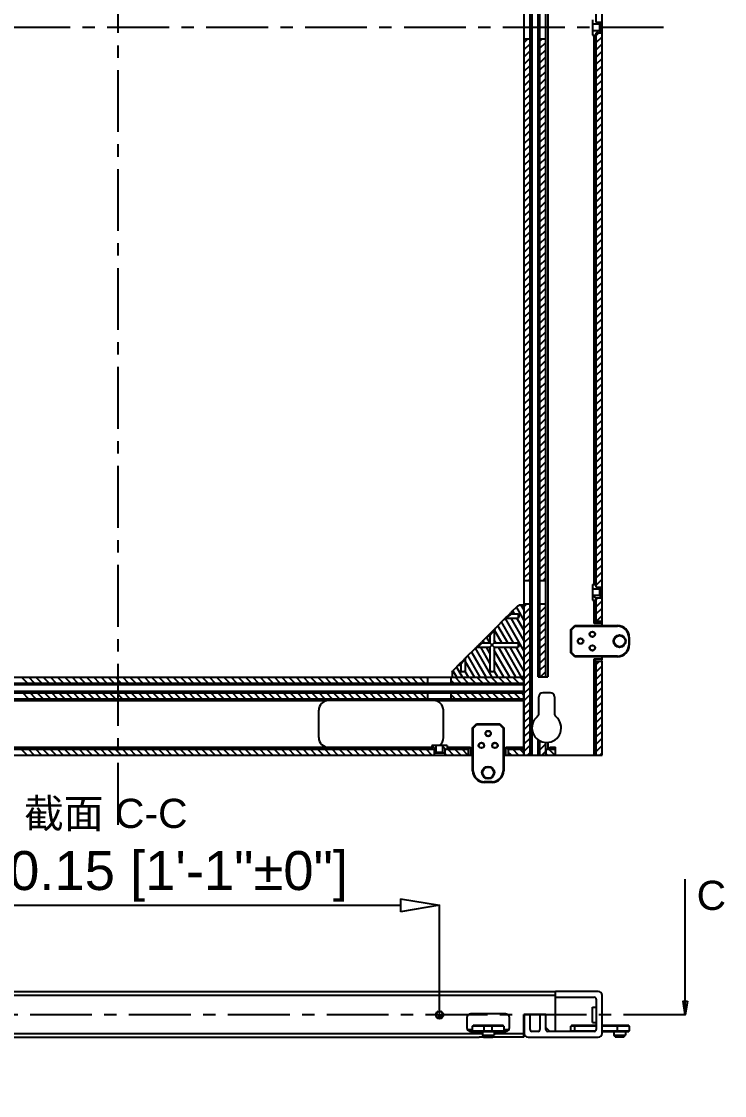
# Model space of a CAD drawing. Header units: millimetres. Extents: x -3132 to 28633, y 682 to 5849.
# Drawn here: x 14528 to 14889, y 2164 to 2716 of the extents above; entities that cross this region are included whole.
import ezdxf

# ---------------------------------------------------------------- set-up
doc = ezdxf.new("R2010")
doc.units = ezdxf.units.MM
doc.linetypes.add('CENTER', pattern=[50.8, 31.75, -6.35, 6.35, -6.35])
for name, color, linetype in [('02___PRT_ALL_AXES', 7, 'Continuous'), ('DEFAULT_1', 7, 'CENTER'), ('标准', 3, 'Continuous')]:
    doc.layers.add(name, color=color, linetype=linetype)
doc.layers.add('screw', color=33, linetype='Continuous', lineweight=13)
doc.styles.get("Standard").update_dxf_attribs({"font": 'arial.ttf'})
doc.styles.add('TXT', font='romans.shx', dxfattribs={"bigfont": 'gbcbig.shx'})
doc.dimstyles.new('ISO_25-10', dxfattribs={"dimtxt": 20, "dimasz": 20, "dimexe": 0.3, "dimexo": 0.3, "dimgap": 2, "dimtad": 1, "dimrnd": 0.0001, "dimdsep": 46, "dimtxsty": 'Standard', "dimblk": 'CLOSEDBLANK', "dimcen": 0.1, "dimclrd": 256, "dimclre": 256, "dimclrt": 256, "dimadec": 0, "dimazin": 2, "dimtm": 1e-09, "dimtfac": 1, "dimtofl": 0, "dimtmove": 0, "dimatfit": 3, "dimldrblk": 'CLOSEDBLANK', "dimfxl": 1, "dimtolj": 1, "dimarcsym": 0})
doc.dimstyles.get("Standard").update_dxf_attribs({"dimtxt": 0.18, "dimasz": 0.18, "dimexe": 0.18, "dimexo": 0.0625, "dimgap": 0.09, "dimtad": 0, "dimtih": 1, "dimtoh": 1, "dimdec": 4, "dimzin": 0, "dimdsep": 46, "dimtxsty": 'Standard', "dimcen": 0.09, "dimadec": 0, "dimazin": 0, "dimtfac": 1, "dimtdec": 4, "dimtofl": 0, "dimtmove": 0, "dimatfit": 3, "dimfxl": 1, "dimtolj": 1, "dimtzin": 0, "dimarcsym": 0})

# ---------------------------------------------------------------- blocks, each defined once
blk = doc.blocks.new('_ClosedBlank')
at = {"color": 0, "linetype": 'ByBlock', "lineweight": -2}
for p, q in [((-1, 0.167), (0, 0)), ((-1, 0.167), (-1, -0.167)), ((0, 0), (-1, -0.167))]:
    blk.add_line(p, q, dxfattribs=at)
blk = doc.blocks.new('*D268')
at = {"layer": 'Defpoints', "color": 0, "transparency": 16777216}
for p in [(14834.75, 2119.15), (14334.75, 1953.25), (14834.75, 1953.25)]:
    blk.add_point(p, dxfattribs=at)
at = {"layer": '标准', "lineweight": -2, "transparency": 16777216}
for p, q in [((14334.75, 1953.55), (14334.75, 2119.45)), ((14354.75, 2119.15), (14814.75, 2119.15)), ((14834.75, 1953.55), (14834.75, 2119.45))]:
    blk.add_line(p, q, dxfattribs=at)
at = {"layer": '标准', "lineweight": -2, "transparency": 16777216, "xscale": 20, "yscale": 20, "zscale": 20, "rotation": 180}
blk.add_blockref('_ClosedBlank', (14334.75, 2119.15), dxfattribs=at)
at = {"layer": '标准', "lineweight": -2, "transparency": 16777216, "xscale": 20, "yscale": 20, "zscale": 20}
blk.add_blockref('_ClosedBlank', (14834.75, 2119.15), dxfattribs=at)
at = {"layer": '标准', "transparency": 16777216, "insert": (14586.23, 2134.09), "char_height": 20, "attachment_point": 5}
blk.add_mtext('\\A1;500 [1\'-7 5/8"]%%P0.1', dxfattribs=at)
blk = doc.blocks.new('*D271')
at = {"layer": 'Defpoints', "color": 0, "transparency": 16777216}
for p in [(14742.25, 2262.08), (14412.25, 2208.05), (14742.25, 2208.05)]:
    blk.add_point(p, dxfattribs=at)
at = {"layer": '标准', "lineweight": -2, "transparency": 16777216}
for p, q in [((14412.25, 2208.35), (14412.25, 2262.38)), ((14432.25, 2262.08), (14722.25, 2262.08)), ((14742.25, 2208.35), (14742.25, 2262.38))]:
    blk.add_line(p, q, dxfattribs=at)
at = {"layer": '标准', "lineweight": -2, "transparency": 16777216, "xscale": 20, "yscale": 20, "zscale": 20, "rotation": 180}
blk.add_blockref('_ClosedBlank', (14412.25, 2262.08), dxfattribs=at)
at = {"layer": '标准', "lineweight": -2, "transparency": 16777216, "xscale": 20, "yscale": 20, "zscale": 20}
blk.add_blockref('_ClosedBlank', (14742.25, 2262.08), dxfattribs=at)
at = {"layer": '标准', "transparency": 16777216, "insert": (14577.25, 2276.9), "char_height": 20, "attachment_point": 5}
blk.add_mtext('\\A1;330±0.15 [1\'-1"±0"]', dxfattribs=at)
blk = doc.blocks.new('screw_m4_l')
at = {"layer": 'screw', "color": 1, "linetype": 'CENTER', "ltscale": 0.008797}
for p, q in [((-2.2, 0), (2.2, 0)), ((0, -2.2), (0, 2.2))]:
    blk.add_line(p, q, dxfattribs=at)
at = {"layer": 'screw', "color": 33}
blk.add_circle((0, 0), 1.65, dxfattribs=at)
at = {"layer": 'screw', "color": 2, "linetype": 'CENTER'}
blk.add_arc((0, 0), 2, 270, 180, dxfattribs=at)
at = {"layer": 'screw', "color": 6, "style": 'TXT'}
blk.add_text('M4', height=0.8, dxfattribs=at).set_placement((-0.68, -1))

msp = doc.modelspace()

# ---------------------------------------------------------------- linework, layer by layer
at = {"color": 7, "linetype": 'Continuous'}
for p, q in [((14785.754, 2339.171), (14785.754, 3086.171)), ((14788.754, 2339.171), (14788.754, 3086.171)), ((14789.754, 3086.171), (14789.754, 2339.171)), ((14792.854, 2379.271), (14792.854, 3037.097)), ((14793.854, 2379.271), (14793.854, 3036.486)), ((14796.854, 2379.271), (14796.854, 3035.681)), ((14797.854, 3035.695), (14797.854, 2379.271)), ((14825.754, 2405.671), (14825.754, 3017.348)), ((14822.754, 2715.361), (14822.754, 2999.981)), ((14820.754, 2716.671), (14820.754, 2708.671)), ((14824.454, 2714.321), (14820.754, 2714.321)), ((14822.754, 2715.371), (14825.754, 2715.371)), ((14822.754, 2715.361), (14824.754, 2715.361)), ((14824.454, 2714.321), (14824.754, 2714.621)), ((14824.454, 2714.321), (14824.454, 2711.021)), ((14824.754, 2715.361), (14824.754, 2709.981)), ((14824.454, 2711.021), (14820.754, 2711.021)), ((14820.754, 2708.671), (14822.754, 2708.671)), ((14821.754, 2426.671), (14821.754, 2708.671)), ((14822.754, 2709.981), (14824.754, 2709.981)), ((14822.754, 2425.361), (14822.754, 2709.981)), ((14822.754, 2709.971), (14825.754, 2709.971)), ((14824.454, 2711.021), (14824.754, 2710.721)), ((14788.754, 2706.671), (14785.754, 2706.671)), ((14796.854, 2706.671), (14793.854, 2706.671)), ((14788.754, 2428.671), (14785.754, 2428.671)), ((14796.854, 2428.671), (14793.854, 2428.671)), ((14820.754, 2426.671), (14822.754, 2426.671)), ((14820.754, 2426.671), (14820.754, 2418.671)), ((14824.454, 2424.321), (14820.754, 2424.321)), ((14824.454, 2421.021), (14820.754, 2421.021)), ((14822.754, 2425.371), (14825.754, 2425.371)), ((14822.754, 2425.361), (14824.754, 2425.361)), ((14824.454, 2424.321), (14824.754, 2424.621)), ((14824.454, 2424.321), (14824.454, 2421.021)), ((14824.454, 2421.021), (14824.754, 2420.721)), ((14824.754, 2425.361), (14824.754, 2419.981)), ((14782.461, 2415.878), (14778.768, 2412.184)), ((14782.461, 2415.878), (14783.169, 2416.171)), ((14785.754, 2416.171), (14783.169, 2416.171)), ((14788.754, 2416.671), (14785.754, 2416.671)), ((14796.854, 2416.671), (14793.854, 2416.671)), ((14820.754, 2418.671), (14822.754, 2418.671)), ((14821.754, 2406.671), (14821.754, 2418.671)), ((14822.754, 2419.981), (14824.754, 2419.981)), ((14822.754, 2407.994), (14822.754, 2419.981)), ((14822.754, 2419.971), (14825.754, 2419.971)), ((14776.368, 2409.784), (14770.141, 2403.557)), ((14776.634, 2409.517), (14777.921, 2410.631)), ((14776.634, 2409.517), (14782.754, 2409.517)), ((14777.921, 2410.631), (14777.638, 2410.914)), ((14779.209, 2411.744), (14777.921, 2410.631)), ((14779.209, 2411.744), (14782.754, 2411.744)), ((14782.754, 2409.517), (14782.754, 2411.744)), ((14809.754, 2403.671), (14811.754, 2405.671)), ((14810.054, 2403.546), (14811.879, 2405.371)), ((14811.754, 2405.671), (14833.754, 2405.671)), ((14811.879, 2405.371), (14811.754, 2405.671)), ((14811.879, 2405.371), (14833.754, 2405.371)), ((14825.754, 2406.671), (14821.754, 2406.671)), ((14822.754, 2407.994), (14825.754, 2407.994)), ((14833.754, 2405.671), (14833.754, 2405.371)), ((14767.741, 2401.157), (14763.768, 2397.185)), ((14768.181, 2400.716), (14770.408, 2403.291)), ((14768.181, 2400.716), (14768.181, 2396.744)), ((14769.295, 2402.004), (14769.011, 2402.287)), ((14770.408, 2403.291), (14770.408, 2396.744)), ((14810.054, 2403.546), (14809.754, 2403.671)), ((14809.754, 2391.671), (14809.754, 2403.671)), ((14810.054, 2391.795), (14810.054, 2403.546)), ((14839.754, 2399.671), (14839.454, 2399.671)), ((14839.454, 2399.671), (14839.454, 2395.671)), ((14839.754, 2399.671), (14839.754, 2395.671)), ((14761.368, 2394.784), (14755.141, 2388.557)), ((14761.634, 2394.517), (14762.922, 2395.631)), ((14761.634, 2394.517), (14768.181, 2394.517)), ((14762.921, 2395.631), (14762.639, 2395.914)), ((14762.922, 2395.631), (14764.209, 2396.744)), ((14764.209, 2396.744), (14768.181, 2396.744)), ((14770.408, 2394.517), (14768.181, 2396.744)), ((14768.181, 2394.517), (14770.408, 2396.744)), ((14768.181, 2394.517), (14768.181, 2382.171)), ((14770.408, 2396.744), (14782.754, 2396.744)), ((14770.408, 2394.517), (14782.754, 2394.517)), ((14770.408, 2394.517), (14770.408, 2382.171)), ((14782.754, 2394.517), (14782.754, 2396.744)), ((14839.754, 2395.671), (14839.454, 2395.671)), ((14754.294, 2387.004), (14754.011, 2387.287)), ((14754.294, 2387.004), (14755.408, 2388.291)), ((14755.408, 2388.291), (14755.408, 2382.171)), ((14810.054, 2391.795), (14809.754, 2391.671)), ((14811.754, 2389.671), (14809.754, 2391.671)), ((14811.879, 2389.971), (14810.054, 2391.795)), ((14811.879, 2389.971), (14811.754, 2389.671)), ((14833.754, 2389.671), (14811.754, 2389.671)), ((14833.754, 2389.971), (14811.879, 2389.971)), ((14821.754, 2388.671), (14825.754, 2388.671)), ((14821.754, 2339.171), (14821.754, 2388.671)), ((14822.754, 2387.348), (14825.754, 2387.348)), ((14822.754, 2339.171), (14822.754, 2387.348)), ((14825.754, 2387.899), (14825.754, 2389.671)), ((14825.754, 2339.171), (14825.754, 2387.348)), ((14833.754, 2389.671), (14833.754, 2389.971)), ((14748.754, 2381.756), (14749.047, 2382.464)), ((14748.754, 2381.756), (14748.754, 2379.171)), ((14752.741, 2386.157), (14749.047, 2382.464)), ((14754.294, 2387.004), (14753.181, 2385.716)), ((14753.181, 2385.716), (14753.181, 2382.171)), ((14753.181, 2382.171), (14755.408, 2382.171)), ((14768.181, 2382.171), (14770.408, 2382.171)), ((14368.854, 2379.171), (14785.654, 2379.171)), ((14368.854, 2376.171), (14785.654, 2376.171)), ((14736.254, 2376.171), (14736.254, 2379.171)), ((14748.254, 2376.171), (14748.254, 2379.171)), ((14785.754, 2380.171), (14784.754, 2379.171)), ((14785.654, 2339.171), (14785.654, 2379.171)), ((14792.854, 2379.271), (14797.854, 2379.271)), ((14785.654, 2375.171), (14368.854, 2375.171)), ((14368.854, 2372.071), (14785.654, 2372.071)), ((14368.854, 2371.071), (14785.654, 2371.071)), ((14736.254, 2368.071), (14736.254, 2371.071)), ((14748.254, 2368.071), (14748.254, 2371.071)), ((14799.254, 2371.171), (14795.254, 2371.171)), ((14368.854, 2368.071), (14785.654, 2368.071)), ((14684.259, 2367.071), (14470.249, 2367.071)), ((14739.254, 2367.171), (14685.254, 2367.171)), ((14785.654, 2367.071), (14740.249, 2367.071)), ((14793.254, 2360.536), (14793.254, 2369.171)), ((14801.254, 2369.171), (14801.254, 2360.536)), ((14680.254, 2348.171), (14680.254, 2362.171)), ((14744.254, 2348.171), (14744.254, 2362.171)), ((14759.254, 2353.171), (14761.254, 2355.171)), ((14759.554, 2353.046), (14761.379, 2354.871)), ((14761.254, 2355.171), (14773.254, 2355.171)), ((14761.379, 2354.871), (14761.254, 2355.171)), ((14761.379, 2354.871), (14773.13, 2354.871)), ((14773.13, 2354.871), (14773.254, 2355.171)), ((14773.13, 2354.871), (14774.954, 2353.046)), ((14773.254, 2355.171), (14775.254, 2353.171)), ((14759.554, 2353.046), (14759.254, 2353.171)), ((14759.254, 2331.171), (14759.254, 2353.171)), ((14759.554, 2331.171), (14759.554, 2353.046)), ((14774.954, 2353.046), (14775.254, 2353.171)), ((14774.954, 2353.046), (14774.954, 2331.171)), ((14775.254, 2353.171), (14775.254, 2331.171)), ((14416.254, 2343.171), (14738.254, 2343.171)), ((14746.254, 2344.171), (14738.254, 2344.171)), ((14738.254, 2344.171), (14738.254, 2342.171)), ((14740.604, 2340.471), (14740.604, 2344.171)), ((14743.904, 2340.471), (14743.904, 2344.171)), ((14746.254, 2344.171), (14746.254, 2342.171)), ((14746.254, 2343.171), (14758.254, 2343.171)), ((14758.254, 2343.171), (14758.254, 2339.171)), ((14776.254, 2343.171), (14785.654, 2343.171)), ((14776.254, 2339.171), (14776.254, 2343.171)), ((14792.854, 2339.171), (14792.854, 2347.097)), ((14793.854, 2339.171), (14793.854, 2346.486)), ((14796.854, 2339.171), (14796.854, 2345.681)), ((14797.854, 2345.695), (14797.854, 2342.171)), ((14798.954, 2343.171), (14801.754, 2343.171)), ((14801.754, 2339.171), (14801.754, 2343.171)), ((14395.254, 2339.171), (14759.254, 2339.171)), ((14414.944, 2342.171), (14739.564, 2342.171)), ((14739.554, 2342.171), (14739.554, 2339.171)), ((14739.564, 2342.171), (14739.564, 2340.171)), ((14744.944, 2340.171), (14739.564, 2340.171)), ((14740.604, 2340.471), (14740.304, 2340.171)), ((14743.904, 2340.471), (14740.604, 2340.471)), ((14743.904, 2340.471), (14744.204, 2340.171)), ((14744.944, 2342.171), (14756.932, 2342.171)), ((14744.944, 2342.171), (14744.944, 2340.171)), ((14744.954, 2342.171), (14744.954, 2339.171)), ((14756.932, 2342.171), (14756.932, 2339.171)), ((14775.254, 2339.171), (14785.654, 2339.171)), ((14777.577, 2342.171), (14785.654, 2342.171)), ((14777.577, 2342.171), (14777.577, 2339.171)), ((14785.754, 2339.171), (14796.854, 2339.171)), ((14796.954, 2342.171), (14801.754, 2342.171)), ((14796.954, 2342.171), (14796.954, 2339.171)), ((14796.954, 2339.171), (14825.754, 2339.171)), ((14759.254, 2331.171), (14759.554, 2331.171)), ((14775.254, 2331.171), (14774.954, 2331.171)), ((14769.254, 2325.471), (14765.254, 2325.471)), ((14765.254, 2325.171), (14765.254, 2325.471)), ((14769.254, 2325.171), (14765.254, 2325.171)), ((14769.254, 2325.171), (14769.254, 2325.471)), ((14352.754, 2217.851), (14801.754, 2217.851)), ((14801.754, 2197.351), (14801.754, 2217.851)), ((14823.754, 2217.851), (14801.854, 2217.851)), ((14801.854, 2214.851), (14801.854, 2217.851)), ((14801.754, 2215.851), (14352.754, 2215.851)), ((14801.854, 2214.851), (14821.754, 2214.851)), ((14822.754, 2213.851), (14822.754, 2198.351)), ((14825.754, 2196.351), (14825.754, 2215.851)), ((14776.254, 2206.351), (14758.254, 2206.351)), ((14796.954, 2206.101), (14785.654, 2206.101)), ((14785.654, 2194.351), (14785.654, 2206.101)), ((14785.754, 2206.101), (14785.754, 2196.351)), ((14788.754, 2198.351), (14788.754, 2206.101)), ((14793.854, 2206.101), (14793.854, 2198.351)), ((14796.854, 2198.351), (14796.854, 2206.101)), ((14796.954, 2199.351), (14796.954, 2206.101)), ((14756.254, 2204.351), (14756.254, 2199.351)), ((14759.254, 2200.051), (14759.554, 2200.351)), ((14775.254, 2200.051), (14759.254, 2200.051)), ((14759.254, 2197.651), (14759.254, 2200.051)), ((14774.954, 2200.351), (14759.554, 2200.351)), ((14765.254, 2197.351), (14765.254, 2200.351)), ((14769.254, 2197.351), (14769.254, 2200.351)), ((14775.254, 2200.051), (14774.954, 2200.351)), ((14775.254, 2200.051), (14775.254, 2197.651)), ((14778.254, 2199.351), (14778.254, 2204.351)), ((14810.054, 2200.351), (14809.754, 2200.051)), ((14822.754, 2200.051), (14809.754, 2200.051)), ((14809.754, 2197.651), (14809.754, 2200.051)), ((14822.754, 2200.351), (14810.054, 2200.351)), ((14811.879, 2200.351), (14811.754, 2200.051)), ((14811.754, 2197.651), (14811.754, 2200.051)), ((14839.454, 2200.351), (14825.754, 2200.351)), ((14839.754, 2200.051), (14825.754, 2200.051)), ((14833.754, 2197.351), (14833.754, 2200.351)), ((14839.754, 2200.051), (14839.454, 2200.351)), ((14839.754, 2200.051), (14839.754, 2197.651)), ((14390.254, 2196.351), (14764.254, 2196.351)), ((14391.868, 2194.351), (14762.641, 2194.351)), ((14756.562, 2198.351), (14759.254, 2198.351)), ((14758.254, 2197.351), (14776.254, 2197.351)), ((14759.254, 2197.651), (14775.254, 2197.651)), ((14759.554, 2197.351), (14759.254, 2197.651)), ((14764.254, 2197.351), (14764.254, 2195.351)), ((14764.254, 2195.351), (14770.254, 2195.351)), ((14765.054, 2194.551), (14764.254, 2195.351)), ((14764.868, 2194.351), (14769.641, 2194.351)), ((14765.054, 2194.551), (14769.454, 2194.551)), ((14769.454, 2194.551), (14770.254, 2195.351)), ((14770.254, 2197.351), (14770.254, 2195.351)), ((14770.254, 2196.351), (14785.654, 2196.351)), ((14785.654, 2194.351), (14771.868, 2194.351)), ((14774.954, 2197.351), (14775.254, 2197.651)), ((14775.254, 2198.351), (14777.946, 2198.351)), ((14787.754, 2194.351), (14823.754, 2194.351)), ((14792.854, 2197.351), (14789.754, 2197.351)), ((14798.954, 2197.351), (14796.954, 2199.351)), ((14821.754, 2197.351), (14797.854, 2197.351)), ((14809.754, 2197.651), (14822.421, 2197.651)), ((14810.054, 2197.351), (14809.754, 2197.651)), ((14811.879, 2197.351), (14811.754, 2197.651)), ((14825.754, 2197.651), (14839.754, 2197.651)), ((14825.754, 2197.351), (14839.454, 2197.351)), ((14831.754, 2197.351), (14831.754, 2195.351)), ((14831.754, 2195.351), (14837.754, 2195.351)), ((14832.554, 2194.551), (14831.754, 2195.351)), ((14832.554, 2194.551), (14836.954, 2194.551)), ((14836.954, 2194.551), (14837.754, 2195.351)), ((14837.754, 2197.351), (14837.754, 2195.351)), ((14839.454, 2197.351), (14839.754, 2197.651))]:
    msp.add_line(p, q, dxfattribs=at)
at = {"color": 2, "linetype": 'Continuous'}
for p, q in [((14822.639, 2714.321), (14823.24, 2715.361)), ((14822.445, 2708.671), (14822.754, 2709.207)), ((14822.754, 2708.615), (14824.11, 2709.971)), ((14822.754, 2704.903), (14825.754, 2707.903)), ((14823.201, 2709.981), (14823.802, 2711.021)), ((14785.754, 2705.026), (14787.399, 2706.671)), ((14785.754, 2701.314), (14788.754, 2704.314)), ((14793.854, 2705.702), (14794.824, 2706.671)), ((14793.854, 2701.989), (14796.854, 2704.989)), ((14822.754, 2701.191), (14825.754, 2704.191)), ((14785.754, 2697.602), (14788.754, 2700.602)), ((14785.754, 2693.889), (14788.754, 2696.889)), ((14793.854, 2698.277), (14796.854, 2701.277)), ((14793.854, 2694.565), (14796.854, 2697.565)), ((14822.754, 2697.478), (14825.754, 2700.478)), ((14822.754, 2693.766), (14825.754, 2696.766)), ((14785.754, 2690.177), (14788.754, 2693.177)), ((14793.854, 2690.852), (14796.854, 2693.852)), ((14822.754, 2690.054), (14825.754, 2693.054)), ((14785.754, 2686.465), (14788.754, 2689.465)), ((14785.754, 2682.752), (14788.754, 2685.752)), ((14793.854, 2687.14), (14796.854, 2690.14)), ((14793.854, 2683.428), (14796.854, 2686.428)), ((14822.754, 2686.342), (14825.754, 2689.342)), ((14822.754, 2682.629), (14825.754, 2685.629)), ((14785.754, 2679.04), (14788.754, 2682.04)), ((14793.854, 2679.715), (14796.854, 2682.715)), ((14822.754, 2678.917), (14825.754, 2681.917)), ((14785.754, 2675.328), (14788.754, 2678.328)), ((14785.754, 2671.615), (14788.754, 2674.615)), ((14793.854, 2676.003), (14796.854, 2679.003)), ((14793.854, 2672.291), (14796.854, 2675.291)), ((14822.754, 2675.205), (14825.754, 2678.205)), ((14822.754, 2671.492), (14825.754, 2674.492)), ((14785.754, 2667.903), (14788.754, 2670.903)), ((14793.854, 2668.578), (14796.854, 2671.578)), ((14822.754, 2667.78), (14825.754, 2670.78)), ((14785.754, 2664.191), (14788.754, 2667.191)), ((14785.754, 2660.478), (14788.754, 2663.478)), ((14793.854, 2664.866), (14796.854, 2667.866)), ((14793.854, 2661.154), (14796.854, 2664.154)), ((14822.754, 2664.068), (14825.754, 2667.068)), ((14822.754, 2660.355), (14825.754, 2663.355)), ((14785.754, 2656.766), (14788.754, 2659.766)), ((14793.854, 2657.442), (14796.854, 2660.442)), ((14822.754, 2656.643), (14825.754, 2659.643)), ((14785.754, 2653.054), (14788.754, 2656.054)), ((14785.754, 2649.342), (14788.754, 2652.342)), ((14793.854, 2653.729), (14796.854, 2656.729)), ((14793.854, 2650.017), (14796.854, 2653.017)), ((14822.754, 2652.931), (14825.754, 2655.931)), ((14822.754, 2649.218), (14825.754, 2652.218)), ((14785.754, 2645.629), (14788.754, 2648.629)), ((14793.854, 2646.305), (14796.854, 2649.305)), ((14822.754, 2645.506), (14825.754, 2648.506)), ((14785.754, 2641.917), (14788.754, 2644.917)), ((14785.754, 2638.205), (14788.754, 2641.205)), ((14793.854, 2642.592), (14796.854, 2645.592)), ((14793.854, 2638.88), (14796.854, 2641.88)), ((14822.754, 2641.794), (14825.754, 2644.794)), ((14822.754, 2638.081), (14825.754, 2641.081)), ((14785.754, 2634.492), (14788.754, 2637.492)), ((14793.854, 2635.168), (14796.854, 2638.168)), ((14822.754, 2634.369), (14825.754, 2637.369)), ((14785.754, 2630.78), (14788.754, 2633.78)), ((14785.754, 2627.068), (14788.754, 2630.068)), ((14793.854, 2631.455), (14796.854, 2634.455)), ((14793.854, 2627.743), (14796.854, 2630.743)), ((14822.754, 2630.657), (14825.754, 2633.657)), ((14822.754, 2626.945), (14825.754, 2629.945)), ((14785.754, 2623.355), (14788.754, 2626.355)), ((14793.854, 2624.031), (14796.854, 2627.031)), ((14822.754, 2623.232), (14825.754, 2626.232)), ((14785.754, 2619.643), (14788.754, 2622.643)), ((14785.754, 2615.931), (14788.754, 2618.931)), ((14793.854, 2620.318), (14796.854, 2623.318)), ((14793.854, 2616.606), (14796.854, 2619.606)), ((14822.754, 2619.52), (14825.754, 2622.52)), ((14822.754, 2615.808), (14825.754, 2618.808)), ((14785.754, 2612.218), (14788.754, 2615.218)), ((14793.854, 2612.894), (14796.854, 2615.894)), ((14822.754, 2612.095), (14825.754, 2615.095)), ((14785.754, 2608.506), (14788.754, 2611.506)), ((14785.754, 2604.794), (14788.754, 2607.794)), ((14793.854, 2609.181), (14796.854, 2612.181)), ((14793.854, 2605.469), (14796.854, 2608.469)), ((14822.754, 2608.383), (14825.754, 2611.383)), ((14822.754, 2604.671), (14825.754, 2607.671)), ((14785.754, 2601.081), (14788.754, 2604.081)), ((14793.854, 2601.757), (14796.854, 2604.757)), ((14822.754, 2600.958), (14825.754, 2603.958)), ((14785.754, 2597.369), (14788.754, 2600.369)), ((14785.754, 2593.657), (14788.754, 2596.657)), ((14793.854, 2598.045), (14796.854, 2601.045)), ((14793.854, 2594.332), (14796.854, 2597.332)), ((14822.754, 2597.246), (14825.754, 2600.246)), ((14785.754, 2589.945), (14788.754, 2592.945)), ((14793.854, 2590.62), (14796.854, 2593.62)), ((14822.754, 2593.534), (14825.754, 2596.534)), ((14822.754, 2589.821), (14825.754, 2592.821)), ((14785.754, 2586.232), (14788.754, 2589.232)), ((14793.854, 2586.908), (14796.854, 2589.908)), ((14793.854, 2583.195), (14796.854, 2586.195)), ((14822.754, 2586.109), (14825.754, 2589.109)), ((14785.754, 2582.52), (14788.754, 2585.52)), ((14785.754, 2578.808), (14788.754, 2581.808)), ((14793.854, 2579.483), (14796.854, 2582.483)), ((14822.754, 2582.397), (14825.754, 2585.397)), ((14822.754, 2578.685), (14825.754, 2581.685)), ((14785.754, 2575.095), (14788.754, 2578.095)), ((14793.854, 2575.771), (14796.854, 2578.771)), ((14793.854, 2572.058), (14796.854, 2575.058)), ((14822.754, 2574.972), (14825.754, 2577.972)), ((14785.754, 2571.383), (14788.754, 2574.383)), ((14785.754, 2567.671), (14788.754, 2570.671)), ((14793.854, 2568.346), (14796.854, 2571.346)), ((14822.754, 2571.26), (14825.754, 2574.26)), ((14822.754, 2567.548), (14825.754, 2570.548)), ((14785.754, 2563.958), (14788.754, 2566.958)), ((14793.854, 2564.634), (14796.854, 2567.634)), ((14793.854, 2560.921), (14796.854, 2563.921)), ((14822.754, 2563.835), (14825.754, 2566.835)), ((14785.754, 2560.246), (14788.754, 2563.246)), ((14785.754, 2556.534), (14788.754, 2559.534)), ((14793.854, 2557.209), (14796.854, 2560.209)), ((14822.754, 2560.123), (14825.754, 2563.123)), ((14822.754, 2556.411), (14825.754, 2559.411)), ((14785.754, 2552.821), (14788.754, 2555.821)), ((14793.854, 2553.497), (14796.854, 2556.497)), ((14793.854, 2549.785), (14796.854, 2552.785)), ((14822.754, 2552.698), (14825.754, 2555.698)), ((14785.754, 2549.109), (14788.754, 2552.109)), ((14785.754, 2545.397), (14788.754, 2548.397)), ((14793.854, 2546.072), (14796.854, 2549.072)), ((14822.754, 2548.986), (14825.754, 2551.986)), ((14822.754, 2545.274), (14825.754, 2548.274)), ((14785.754, 2541.685), (14788.754, 2544.685)), ((14793.854, 2542.36), (14796.854, 2545.36)), ((14793.854, 2538.648), (14796.854, 2541.648)), ((14822.754, 2541.561), (14825.754, 2544.561)), ((14785.754, 2537.972), (14788.754, 2540.972)), ((14785.754, 2534.26), (14788.754, 2537.26)), ((14793.854, 2534.935), (14796.854, 2537.935)), ((14822.754, 2537.849), (14825.754, 2540.849)), ((14822.754, 2534.137), (14825.754, 2537.137)), ((14785.754, 2530.548), (14788.754, 2533.548)), ((14793.854, 2531.223), (14796.854, 2534.223)), ((14793.854, 2527.511), (14796.854, 2530.511)), ((14822.754, 2530.424), (14825.754, 2533.424)), ((14785.754, 2526.835), (14788.754, 2529.835)), ((14785.754, 2523.123), (14788.754, 2526.123)), ((14793.854, 2523.798), (14796.854, 2526.798)), ((14822.754, 2526.712), (14825.754, 2529.712)), ((14822.754, 2523), (14825.754, 2526)), ((14785.754, 2519.411), (14788.754, 2522.411)), ((14793.854, 2520.086), (14796.854, 2523.086)), ((14822.754, 2519.288), (14825.754, 2522.288)), ((14785.754, 2515.698), (14788.754, 2518.698)), ((14785.754, 2511.986), (14788.754, 2514.986)), ((14793.854, 2516.374), (14796.854, 2519.374)), ((14793.854, 2512.661), (14796.854, 2515.661)), ((14822.754, 2515.575), (14825.754, 2518.575)), ((14822.754, 2511.863), (14825.754, 2514.863)), ((14785.754, 2508.274), (14788.754, 2511.274)), ((14793.854, 2508.949), (14796.854, 2511.949)), ((14822.754, 2508.151), (14825.754, 2511.151)), ((14785.754, 2504.561), (14788.754, 2507.561)), ((14785.754, 2500.849), (14788.754, 2503.849)), ((14793.854, 2505.237), (14796.854, 2508.237)), ((14793.854, 2501.524), (14796.854, 2504.524)), ((14822.754, 2504.438), (14825.754, 2507.438)), ((14822.754, 2500.726), (14825.754, 2503.726)), ((14785.754, 2497.137), (14788.754, 2500.137)), ((14793.854, 2497.812), (14796.854, 2500.812)), ((14822.754, 2497.014), (14825.754, 2500.014)), ((14785.754, 2493.424), (14788.754, 2496.424)), ((14785.754, 2489.712), (14788.754, 2492.712)), ((14793.854, 2494.1), (14796.854, 2497.1)), ((14793.854, 2490.388), (14796.854, 2493.388)), ((14822.754, 2493.301), (14825.754, 2496.301)), ((14822.754, 2489.589), (14825.754, 2492.589)), ((14785.754, 2486), (14788.754, 2489)), ((14793.854, 2486.675), (14796.854, 2489.675)), ((14822.754, 2485.877), (14825.754, 2488.877)), ((14785.754, 2482.288), (14788.754, 2485.288)), ((14785.754, 2478.575), (14788.754, 2481.575)), ((14793.854, 2482.963), (14796.854, 2485.963)), ((14793.854, 2479.251), (14796.854, 2482.251)), ((14822.754, 2482.164), (14825.754, 2485.164)), ((14822.754, 2478.452), (14825.754, 2481.452)), ((14785.754, 2474.863), (14788.754, 2477.863)), ((14793.854, 2475.538), (14796.854, 2478.538)), ((14822.754, 2474.74), (14825.754, 2477.74)), ((14785.754, 2471.151), (14788.754, 2474.151)), ((14785.754, 2467.438), (14788.754, 2470.438)), ((14793.854, 2471.826), (14796.854, 2474.826)), ((14793.854, 2468.114), (14796.854, 2471.114)), ((14822.754, 2471.028), (14825.754, 2474.028)), ((14822.754, 2467.315), (14825.754, 2470.315)), ((14785.754, 2463.726), (14788.754, 2466.726)), ((14793.854, 2464.401), (14796.854, 2467.401)), ((14822.754, 2463.603), (14825.754, 2466.603)), ((14785.754, 2460.014), (14788.754, 2463.014)), ((14785.754, 2456.301), (14788.754, 2459.301)), ((14793.854, 2460.689), (14796.854, 2463.689)), ((14793.854, 2456.977), (14796.854, 2459.977)), ((14822.754, 2459.891), (14825.754, 2462.891)), ((14822.754, 2456.178), (14825.754, 2459.178)), ((14785.754, 2452.589), (14788.754, 2455.589)), ((14793.854, 2453.264), (14796.854, 2456.264)), ((14822.754, 2452.466), (14825.754, 2455.466)), ((14785.754, 2448.877), (14788.754, 2451.877)), ((14785.754, 2445.164), (14788.754, 2448.164)), ((14793.854, 2449.552), (14796.854, 2452.552)), ((14793.854, 2445.84), (14796.854, 2448.84)), ((14822.754, 2448.754), (14825.754, 2451.754)), ((14822.754, 2445.041), (14825.754, 2448.041)), ((14785.754, 2441.452), (14788.754, 2444.452)), ((14793.854, 2442.128), (14796.854, 2445.128)), ((14822.754, 2441.329), (14825.754, 2444.329)), ((14785.754, 2437.74), (14788.754, 2440.74)), ((14785.754, 2434.028), (14788.754, 2437.028)), ((14793.854, 2438.415), (14796.854, 2441.415)), ((14793.854, 2434.703), (14796.854, 2437.703)), ((14822.754, 2437.617), (14825.754, 2440.617)), ((14822.754, 2433.904), (14825.754, 2436.904)), ((14785.754, 2430.315), (14788.754, 2433.315)), ((14793.854, 2430.991), (14796.854, 2433.991)), ((14822.754, 2430.192), (14825.754, 2433.192)), ((14787.822, 2428.671), (14788.754, 2429.603)), ((14795.247, 2428.671), (14796.854, 2430.278)), ((14822.754, 2426.48), (14825.754, 2429.48)), ((14825.358, 2425.371), (14825.754, 2425.767)), ((14821.896, 2424.321), (14820.754, 2424.98)), ((14822.754, 2419.651), (14820.754, 2420.805)), ((14785.754, 2408.349), (14781.793, 2415.21)), ((14785.754, 2413.599), (14784.27, 2416.171)), ((14785.754, 2415.466), (14786.959, 2416.671)), ((14785.754, 2411.754), (14788.754, 2414.754)), ((14793.854, 2416.141), (14794.384, 2416.671)), ((14793.854, 2412.429), (14796.854, 2415.429)), ((14822.754, 2419.055), (14823.67, 2419.971)), ((14822.754, 2415.343), (14825.754, 2418.343)), ((14785.754, 2392.599), (14776.149, 2409.235)), ((14785.754, 2397.849), (14779.018, 2409.517)), ((14780.763, 2411.744), (14779.872, 2413.288)), ((14785.754, 2403.099), (14782.049, 2409.517)), ((14785.754, 2408.041), (14788.754, 2411.041)), ((14793.854, 2408.717), (14796.854, 2411.717)), ((14822.754, 2411.631), (14825.754, 2414.631)), ((14822.83, 2407.994), (14825.754, 2410.918)), ((14777.299, 2396.744), (14772.185, 2405.601)), ((14780.33, 2396.744), (14774.107, 2407.523)), ((14785.754, 2404.329), (14788.754, 2407.329)), ((14793.854, 2405.004), (14796.854, 2408.004)), ((14793.854, 2401.292), (14796.854, 2404.292)), ((14768.181, 2396.787), (14766.42, 2399.837)), ((14771.237, 2396.744), (14770.408, 2398.18)), ((14774.268, 2396.744), (14770.448, 2403.36)), ((14785.754, 2400.617), (14788.754, 2403.617)), ((14785.754, 2396.904), (14788.754, 2399.904)), ((14793.854, 2397.58), (14796.854, 2400.58)), ((14769.258, 2379.171), (14760.705, 2393.985)), ((14768.181, 2386.287), (14763.429, 2394.517)), ((14765.175, 2396.744), (14764.628, 2397.691)), ((14768.181, 2391.537), (14766.46, 2394.517)), ((14778.352, 2379.171), (14770.408, 2392.93)), ((14781.383, 2379.171), (14772.523, 2394.517)), ((14784.414, 2379.171), (14775.554, 2394.517)), ((14785.754, 2382.099), (14778.585, 2394.517)), ((14785.754, 2387.349), (14781.616, 2394.517)), ((14785.754, 2393.192), (14788.754, 2396.192)), ((14793.854, 2393.867), (14796.854, 2396.867)), ((14793.854, 2390.155), (14796.854, 2393.155)), ((14760.165, 2379.171), (14755.408, 2387.41)), ((14763.196, 2379.171), (14756.812, 2390.228)), ((14766.227, 2379.171), (14758.734, 2392.15)), ((14775.321, 2379.171), (14770.408, 2387.68)), ((14785.754, 2389.48), (14788.754, 2392.48)), ((14785.754, 2385.767), (14788.754, 2388.767)), ((14793.854, 2386.443), (14796.854, 2389.443)), ((14822.754, 2385.644), (14824.458, 2387.348)), ((14751.072, 2379.171), (14749.126, 2382.542)), ((14754.103, 2379.171), (14751.047, 2384.464)), ((14757.134, 2379.171), (14755.403, 2382.169)), ((14772.29, 2379.171), (14770.408, 2382.43)), ((14785.754, 2382.055), (14788.754, 2385.055)), ((14793.854, 2382.731), (14796.854, 2385.731)), ((14794.107, 2379.271), (14796.854, 2382.018)), ((14822.754, 2381.932), (14825.754, 2384.932)), ((14530.556, 2376.171), (14527.556, 2379.171)), ((14534.268, 2376.171), (14531.268, 2379.171)), ((14537.981, 2376.171), (14534.981, 2379.171)), ((14541.693, 2376.171), (14538.693, 2379.171)), ((14545.405, 2376.171), (14542.405, 2379.171)), ((14549.117, 2376.171), (14546.117, 2379.171)), ((14552.83, 2376.171), (14549.83, 2379.171)), ((14556.542, 2376.171), (14553.542, 2379.171)), ((14560.254, 2376.171), (14557.254, 2379.171)), ((14563.967, 2376.171), (14560.967, 2379.171)), ((14567.679, 2376.171), (14564.679, 2379.171)), ((14571.391, 2376.171), (14568.391, 2379.171)), ((14575.104, 2376.171), (14572.104, 2379.171)), ((14578.816, 2376.171), (14575.816, 2379.171)), ((14582.528, 2376.171), (14579.528, 2379.171)), ((14586.241, 2376.171), (14583.241, 2379.171)), ((14589.953, 2376.171), (14586.953, 2379.171)), ((14593.665, 2376.171), (14590.665, 2379.171)), ((14597.377, 2376.171), (14594.377, 2379.171)), ((14601.09, 2376.171), (14598.09, 2379.171)), ((14604.802, 2376.171), (14601.802, 2379.171)), ((14608.514, 2376.171), (14605.514, 2379.171)), ((14612.227, 2376.171), (14609.227, 2379.171)), ((14615.939, 2376.171), (14612.939, 2379.171)), ((14619.651, 2376.171), (14616.651, 2379.171)), ((14623.364, 2376.171), (14620.364, 2379.171)), ((14627.076, 2376.171), (14624.076, 2379.171)), ((14630.788, 2376.171), (14627.788, 2379.171)), ((14634.501, 2376.171), (14631.501, 2379.171)), ((14638.213, 2376.171), (14635.213, 2379.171)), ((14641.925, 2376.171), (14638.925, 2379.171)), ((14645.638, 2376.171), (14642.638, 2379.171)), ((14649.35, 2376.171), (14646.35, 2379.171)), ((14653.062, 2376.171), (14650.062, 2379.171)), ((14656.774, 2376.171), (14653.774, 2379.171)), ((14660.487, 2376.171), (14657.487, 2379.171)), ((14664.199, 2376.171), (14661.199, 2379.171)), ((14667.911, 2376.171), (14664.911, 2379.171)), ((14671.624, 2376.171), (14668.624, 2379.171)), ((14675.336, 2376.171), (14672.336, 2379.171)), ((14679.048, 2376.171), (14676.048, 2379.171)), ((14682.761, 2376.171), (14679.761, 2379.171)), ((14686.473, 2376.171), (14683.473, 2379.171)), ((14690.185, 2376.171), (14687.185, 2379.171)), ((14693.898, 2376.171), (14690.898, 2379.171)), ((14697.61, 2376.171), (14694.61, 2379.171)), ((14701.322, 2376.171), (14698.322, 2379.171)), ((14705.034, 2376.171), (14702.034, 2379.171)), ((14708.747, 2376.171), (14705.747, 2379.171)), ((14712.459, 2376.171), (14709.459, 2379.171)), ((14716.171, 2376.171), (14713.171, 2379.171)), ((14719.884, 2376.171), (14716.884, 2379.171)), ((14723.596, 2376.171), (14720.596, 2379.171)), ((14727.308, 2376.171), (14724.308, 2379.171)), ((14731.021, 2376.171), (14728.021, 2379.171)), ((14734.733, 2376.171), (14731.733, 2379.171)), ((14736.254, 2378.362), (14735.445, 2379.171)), ((14749.582, 2376.171), (14748.254, 2377.499)), ((14753.295, 2376.171), (14750.295, 2379.171)), ((14757.007, 2376.171), (14754.007, 2379.171)), ((14760.719, 2376.171), (14757.719, 2379.171)), ((14764.431, 2376.171), (14761.431, 2379.171)), ((14768.144, 2376.171), (14765.144, 2379.171)), ((14771.856, 2376.171), (14768.856, 2379.171)), ((14775.568, 2376.171), (14772.568, 2379.171)), ((14779.281, 2376.171), (14776.281, 2379.171)), ((14782.993, 2376.171), (14779.993, 2379.171)), ((14785.654, 2377.222), (14783.705, 2379.171)), ((14785.754, 2378.343), (14788.754, 2381.343)), ((14785.754, 2374.631), (14788.754, 2377.631)), ((14822.754, 2378.22), (14825.754, 2381.22)), ((14822.754, 2374.507), (14825.754, 2377.507)), ((14531.231, 2368.071), (14528.231, 2371.071)), ((14534.944, 2368.071), (14531.944, 2371.071)), ((14538.656, 2368.071), (14535.656, 2371.071)), ((14542.368, 2368.071), (14539.368, 2371.071)), ((14546.081, 2368.071), (14543.081, 2371.071)), ((14549.793, 2368.071), (14546.793, 2371.071)), ((14553.505, 2368.071), (14550.505, 2371.071)), ((14557.217, 2368.071), (14554.217, 2371.071)), ((14560.93, 2368.071), (14557.93, 2371.071)), ((14564.642, 2368.071), (14561.642, 2371.071)), ((14568.354, 2368.071), (14565.354, 2371.071)), ((14572.067, 2368.071), (14569.067, 2371.071)), ((14575.779, 2368.071), (14572.779, 2371.071)), ((14579.491, 2368.071), (14576.491, 2371.071)), ((14583.204, 2368.071), (14580.204, 2371.071)), ((14586.916, 2368.071), (14583.916, 2371.071)), ((14590.628, 2368.071), (14587.628, 2371.071)), ((14594.341, 2368.071), (14591.341, 2371.071)), ((14598.053, 2368.071), (14595.053, 2371.071)), ((14601.765, 2368.071), (14598.765, 2371.071)), ((14605.477, 2368.071), (14602.477, 2371.071)), ((14609.19, 2368.071), (14606.19, 2371.071)), ((14612.902, 2368.071), (14609.902, 2371.071)), ((14616.614, 2368.071), (14613.614, 2371.071)), ((14620.327, 2368.071), (14617.327, 2371.071)), ((14624.039, 2368.071), (14621.039, 2371.071)), ((14627.751, 2368.071), (14624.751, 2371.071)), ((14631.464, 2368.071), (14628.464, 2371.071)), ((14635.176, 2368.071), (14632.176, 2371.071)), ((14638.888, 2368.071), (14635.888, 2371.071)), ((14642.601, 2368.071), (14639.601, 2371.071)), ((14646.313, 2368.071), (14643.313, 2371.071)), ((14650.025, 2368.071), (14647.025, 2371.071)), ((14653.738, 2368.071), (14650.738, 2371.071)), ((14657.45, 2368.071), (14654.45, 2371.071)), ((14661.162, 2368.071), (14658.162, 2371.071)), ((14664.874, 2368.071), (14661.874, 2371.071)), ((14668.587, 2368.071), (14665.587, 2371.071)), ((14672.299, 2368.071), (14669.299, 2371.071)), ((14676.011, 2368.071), (14673.011, 2371.071)), ((14679.724, 2368.071), (14676.724, 2371.071)), ((14683.436, 2368.071), (14680.436, 2371.071)), ((14687.148, 2368.071), (14684.148, 2371.071)), ((14690.861, 2368.071), (14687.861, 2371.071)), ((14694.573, 2368.071), (14691.573, 2371.071)), ((14698.285, 2368.071), (14695.285, 2371.071)), ((14701.998, 2368.071), (14698.998, 2371.071)), ((14705.71, 2368.071), (14702.71, 2371.071)), ((14709.422, 2368.071), (14706.422, 2371.071)), ((14713.134, 2368.071), (14710.134, 2371.071)), ((14716.847, 2368.071), (14713.847, 2371.071)), ((14720.559, 2368.071), (14717.559, 2371.071)), ((14724.271, 2368.071), (14721.271, 2371.071)), ((14727.984, 2368.071), (14724.984, 2371.071)), ((14731.696, 2368.071), (14728.696, 2371.071)), ((14735.408, 2368.071), (14732.408, 2371.071)), ((14736.254, 2370.937), (14736.121, 2371.071)), ((14753.97, 2368.071), (14750.97, 2371.071)), ((14757.682, 2368.071), (14754.682, 2371.071)), ((14761.395, 2368.071), (14758.395, 2371.071)), ((14765.107, 2368.071), (14762.107, 2371.071)), ((14768.819, 2368.071), (14765.819, 2371.071)), ((14772.531, 2368.071), (14769.531, 2371.071)), ((14776.244, 2368.071), (14773.244, 2371.071)), ((14779.956, 2368.071), (14776.956, 2371.071)), ((14783.668, 2368.071), (14780.668, 2371.071)), ((14785.654, 2369.797), (14784.381, 2371.071)), ((14785.754, 2370.918), (14788.754, 2373.918)), ((14822.754, 2370.795), (14825.754, 2373.795)), ((14750.258, 2368.071), (14748.254, 2370.074)), ((14785.754, 2367.206), (14788.754, 2370.206)), ((14785.754, 2363.494), (14788.754, 2366.494)), ((14822.754, 2367.083), (14825.754, 2370.083)), ((14822.754, 2363.371), (14825.754, 2366.371)), ((14785.754, 2359.781), (14788.754, 2362.781)), ((14822.754, 2359.658), (14825.754, 2362.658)), ((14785.754, 2356.069), (14788.754, 2359.069)), ((14785.754, 2352.357), (14788.754, 2355.357)), ((14822.754, 2355.946), (14825.754, 2358.946)), ((14822.754, 2352.234), (14825.754, 2355.234)), ((14785.754, 2348.644), (14788.754, 2351.644)), ((14822.754, 2348.521), (14825.754, 2351.521)), ((14740.604, 2341.821), (14738.254, 2344.171)), ((14745.367, 2342.171), (14743.904, 2343.634)), ((14785.754, 2344.932), (14788.754, 2347.932)), ((14785.754, 2341.22), (14788.754, 2344.22)), ((14793.854, 2345.607), (14794.46, 2346.213)), ((14793.854, 2341.895), (14796.854, 2344.895)), ((14822.754, 2344.809), (14825.754, 2347.809)), ((14822.754, 2341.097), (14825.754, 2344.097)), ((14530.433, 2339.171), (14527.433, 2342.171)), ((14534.145, 2339.171), (14531.145, 2342.171)), ((14537.857, 2339.171), (14534.857, 2342.171)), ((14541.57, 2339.171), (14538.57, 2342.171)), ((14545.282, 2339.171), (14542.282, 2342.171)), ((14548.994, 2339.171), (14545.994, 2342.171)), ((14552.707, 2339.171), (14549.707, 2342.171)), ((14556.419, 2339.171), (14553.419, 2342.171)), ((14560.131, 2339.171), (14557.131, 2342.171)), ((14563.844, 2339.171), (14560.844, 2342.171)), ((14567.556, 2339.171), (14564.556, 2342.171)), ((14571.268, 2339.171), (14568.268, 2342.171)), ((14574.981, 2339.171), (14571.981, 2342.171)), ((14578.693, 2339.171), (14575.693, 2342.171)), ((14582.405, 2339.171), (14579.405, 2342.171)), ((14586.117, 2339.171), (14583.117, 2342.171)), ((14589.83, 2339.171), (14586.83, 2342.171)), ((14593.542, 2339.171), (14590.542, 2342.171)), ((14597.254, 2339.171), (14594.254, 2342.171)), ((14600.967, 2339.171), (14597.967, 2342.171)), ((14604.679, 2339.171), (14601.679, 2342.171)), ((14608.391, 2339.171), (14605.391, 2342.171)), ((14612.104, 2339.171), (14609.104, 2342.171)), ((14615.816, 2339.171), (14612.816, 2342.171)), ((14619.528, 2339.171), (14616.528, 2342.171)), ((14623.241, 2339.171), (14620.241, 2342.171)), ((14626.953, 2339.171), (14623.953, 2342.171)), ((14630.665, 2339.171), (14627.665, 2342.171)), ((14634.377, 2339.171), (14631.377, 2342.171)), ((14638.09, 2339.171), (14635.09, 2342.171)), ((14641.802, 2339.171), (14638.802, 2342.171)), ((14645.514, 2339.171), (14642.514, 2342.171)), ((14649.227, 2339.171), (14646.227, 2342.171)), ((14652.939, 2339.171), (14649.939, 2342.171)), ((14656.651, 2339.171), (14653.651, 2342.171)), ((14660.364, 2339.171), (14657.364, 2342.171)), ((14664.076, 2339.171), (14661.076, 2342.171)), ((14667.788, 2339.171), (14664.788, 2342.171)), ((14671.501, 2339.171), (14668.501, 2342.171)), ((14675.213, 2339.171), (14672.213, 2342.171)), ((14678.925, 2339.171), (14675.925, 2342.171)), ((14682.638, 2339.171), (14679.638, 2342.171)), ((14686.35, 2339.171), (14683.35, 2342.171)), ((14690.062, 2339.171), (14687.062, 2342.171)), ((14693.774, 2339.171), (14690.774, 2342.171)), ((14697.487, 2339.171), (14694.487, 2342.171)), ((14701.199, 2339.171), (14698.199, 2342.171)), ((14704.911, 2339.171), (14701.911, 2342.171)), ((14708.624, 2339.171), (14705.624, 2342.171)), ((14712.336, 2339.171), (14709.336, 2342.171)), ((14716.048, 2339.171), (14713.048, 2342.171)), ((14719.761, 2339.171), (14716.761, 2342.171)), ((14723.473, 2339.171), (14720.473, 2342.171)), ((14727.185, 2339.171), (14724.185, 2342.171)), ((14730.898, 2339.171), (14727.898, 2342.171)), ((14734.61, 2339.171), (14731.61, 2342.171)), ((14738.322, 2339.171), (14735.322, 2342.171)), ((14739.554, 2341.651), (14739.034, 2342.171)), ((14745.747, 2339.171), (14744.954, 2339.963)), ((14749.459, 2339.171), (14746.459, 2342.171)), ((14753.171, 2339.171), (14750.171, 2342.171)), ((14756.884, 2339.171), (14753.884, 2342.171)), ((14779.158, 2339.171), (14777.577, 2340.751)), ((14782.87, 2339.171), (14779.87, 2342.171)), ((14785.654, 2340.099), (14783.582, 2342.171)), ((14787.418, 2339.171), (14788.754, 2340.507)), ((14794.842, 2339.171), (14796.854, 2341.183)), ((14797.719, 2339.171), (14796.954, 2339.935)), ((14801.431, 2339.171), (14798.431, 2342.171)), ((14824.541, 2339.171), (14825.754, 2340.384))]:
    msp.add_line(p, q, dxfattribs=at)
at = {"color": 7, "linetype": 'Continuous'}
for points in [[(14775.402, 2408.819), (14775.715, 2408.991), (14776.024, 2409.164), (14776.33, 2409.339), (14776.634, 2409.517)], [(14776.368, 2409.784), (14776.787, 2410.133), (14777.212, 2410.508), (14777.638, 2410.914)], [(14777.638, 2410.914), (14778.061, 2411.349), (14778.437, 2411.773), (14778.768, 2412.184)], [(14779.209, 2411.744), (14779.441, 2412.18), (14779.617, 2412.652), (14779.734, 2413.15)], [(14782.754, 2411.744), (14782.866, 2411.364), (14782.932, 2410.995), (14782.954, 2410.631)], [(14782.954, 2410.631), (14782.932, 2410.265), (14782.866, 2409.896), (14782.754, 2409.517)], [(14770.408, 2403.291), (14770.586, 2403.595), (14770.762, 2403.901), (14770.934, 2404.21), (14771.106, 2404.523)], [(14821.754, 2406.671), (14822.3, 2407.458), (14822.614, 2407.98), (14822.632, 2408.034)], [(14766.775, 2400.191), (14767.279, 2400.31), (14767.74, 2400.482), (14768.181, 2400.716)], [(14767.74, 2401.157), (14768.157, 2401.492), (14768.581, 2401.868), (14769.011, 2402.286)], [(14769.011, 2402.286), (14769.42, 2402.717), (14769.795, 2403.142), (14770.141, 2403.557)], [(14760.402, 2393.819), (14760.715, 2393.991), (14761.024, 2394.164), (14761.33, 2394.339), (14761.634, 2394.517)], [(14761.368, 2394.784), (14761.787, 2395.133), (14762.212, 2395.508), (14762.639, 2395.914)], [(14762.639, 2395.914), (14763.061, 2396.349), (14763.437, 2396.773), (14763.768, 2397.185)], [(14764.209, 2396.744), (14764.443, 2397.185), (14764.615, 2397.646), (14764.734, 2398.15)], [(14782.754, 2396.744), (14782.866, 2396.364), (14782.932, 2395.995), (14782.954, 2395.631)], [(14782.954, 2395.631), (14782.932, 2395.265), (14782.866, 2394.896), (14782.754, 2394.517)], [(14752.741, 2386.157), (14753.161, 2386.495), (14753.586, 2386.873), (14754.011, 2387.287)], [(14754.011, 2387.287), (14754.42, 2387.717), (14754.795, 2388.142), (14755.141, 2388.557)], [(14755.408, 2388.291), (14755.586, 2388.595), (14755.762, 2388.901), (14755.934, 2389.21), (14756.106, 2389.523)], [(14821.754, 2388.671), (14822.186, 2388.052), (14822.481, 2387.597), (14822.674, 2387.236)], [(14751.775, 2385.192), (14752.273, 2385.308), (14752.745, 2385.484), (14753.181, 2385.716)], [(14754.294, 2381.971), (14753.929, 2381.993), (14753.56, 2382.059), (14753.181, 2382.171)], [(14755.408, 2382.171), (14755.028, 2382.059), (14754.659, 2381.993), (14754.294, 2381.971)], [(14769.294, 2381.971), (14768.929, 2381.993), (14768.56, 2382.059), (14768.181, 2382.171)], [(14770.408, 2382.171), (14770.028, 2382.059), (14769.659, 2381.993), (14769.294, 2381.971)], [(14758.254, 2343.171), (14757.662, 2342.756), (14757.19, 2342.45), (14756.812, 2342.248)], [(14777.322, 2342.448), (14776.851, 2342.754), (14776.254, 2343.171)], [(14777.986, 2342.171), (14777.698, 2342.247), (14777.322, 2342.448)], [(14763.754, 2194.36), (14763.354, 2194.358), (14762.984, 2194.353), (14762.641, 2194.351)], [(14764.868, 2194.351), (14764.518, 2194.353), (14764.148, 2194.358), (14763.754, 2194.36)], [(14770.754, 2194.36), (14770.354, 2194.358), (14769.984, 2194.353), (14769.641, 2194.351)], [(14771.868, 2194.351), (14771.518, 2194.353), (14771.148, 2194.358), (14770.754, 2194.36)]]:
    msp.add_lwpolyline(points, dxfattribs=at)
for centre, radius in [((14814.692, 2397.671), 1.45), ((14814.692, 2397.671), 1.3), ((14820.754, 2401.171), 1.45), ((14820.754, 2401.171), 1.3), ((14834.754, 2397.671), 3.2), ((14834.754, 2397.671), 2.85), ((14820.754, 2394.171), 1.45), ((14820.754, 2394.171), 1.3), ((14767.254, 2350.233), 1.45), ((14767.254, 2350.233), 1.3), ((14763.754, 2344.171), 1.45), ((14763.754, 2344.171), 1.3), ((14770.754, 2344.171), 1.45), ((14770.754, 2344.171), 1.3), ((14767.254, 2330.171), 3.2), ((14767.254, 2330.171), 2.85), ((14742.254, 2205.851), 1.95), ((14742.254, 2205.851), 1.65)]:
    msp.add_circle(centre, radius, dxfattribs=at)
for centre, radius, start, end in [((14833.754, 2399.671), 6, 0, 90), ((14833.754, 2399.671), 5.7, 0, 90), ((14833.754, 2395.671), 6, 270, 0), ((14833.754, 2395.671), 5.7, 270, 360), ((14795.254, 2369.171), 2, 90, 180), ((14799.254, 2369.171), 2, 0, 90), ((14685.254, 2362.171), 5, 90, 180), ((14739.254, 2362.171), 5, 0, 90), ((14791.254, 2360.536), 2, 309.16671, 0), ((14803.254, 2360.536), 2, 180, 230.83329), ((14797.254, 2353.171), 7.5, 129.24608, 50.83329), ((14685.254, 2348.171), 5, 180, 270), ((14739.254, 2348.171), 5, 306.72828, 0), ((14765.254, 2331.171), 6, 180, 270), ((14765.254, 2331.171), 5.7, 180, 270), ((14769.254, 2331.171), 6, 270, 0), ((14769.254, 2331.171), 5.7, 270, 360), ((14823.754, 2215.851), 2, 0, 90), ((14821.754, 2213.851), 1, 0, 90), ((14758.254, 2204.351), 2, 90, 180), ((14776.254, 2204.351), 2, 0, 90), ((14758.254, 2199.351), 2, 180, 270), ((14776.254, 2199.351), 2, 270, 0), ((14787.754, 2196.351), 2, 180, 270), ((14789.754, 2198.351), 1, 180, 270), ((14792.854, 2198.351), 1, 270, 0), ((14797.854, 2198.351), 1, 180, 270), ((14821.754, 2198.351), 1, 270, 0), ((14823.754, 2196.351), 2, 270, 0)]:
    msp.add_arc(centre, radius, start, end, dxfattribs=at)
msp.add_ellipse((14797.954, 2343.171), major_axis=(1, 0), ratio=1, start_param=-1.5707963, end_param=0, dxfattribs=at)
at = {"layer": '02___PRT_ALL_AXES', "color": 7, "linetype": 'Continuous'}
for p, q in [((14820.754, 2209.851), (14822.754, 2209.851)), ((14820.754, 2201.851), (14820.754, 2209.851)), ((14820.754, 2201.851), (14822.754, 2201.851))]:
    msp.add_line(p, q, dxfattribs=at)
at = {"layer": 'DEFAULT_1', "color": 2, "linetype": 'CENTER'}
msp.add_line((14868.495, 2205.851), (14283.434, 2205.851), dxfattribs=at)
at = {"layer": '标准', "color": 1, "linetype": 'CENTER'}
for p, q in [((14577.254, 2303.448), (14577.254, 3121.893)), ((14857.382, 2712.671), (14297.126, 2712.671))]:
    msp.add_line(p, q, dxfattribs=at)

# ---------------------------------------------------------------- block references
at = {"layer": 'screw'}
msp.add_blockref('screw_m4_l', (14742.254, 2205.851), dxfattribs=at)

# ---------------------------------------------------------------- texts
at = {"color": 2, "linetype": 'Continuous', "insert": (14612.818, 2316.77), "char_height": 15, "width": 220.5, "attachment_point": 3, "line_spacing_factor": 0.9}
msp.add_mtext('截面 C-C', dxfattribs=at)
at = {"color": 7, "linetype": 'Continuous', "insert": (14874.322, 2274.694), "char_height": 15, "width": 24.5, "attachment_point": 1, "line_spacing_factor": 0.9}
msp.add_mtext('{\\C2;C}', dxfattribs=at)

# ---------------------------------------------------------------- dimensions: what is measured, and where the dimension line sits
at = {"layer": '标准'}
dim = msp.add_linear_dim(base=(14742.254, 2262.079), p1=(14412.254, 2208.051), p2=(14742.254, 2208.051), dimstyle='ISO_25-10', override={"dimtol": 1, "dimtp": 0.15, "dimtm": 0.15}, dxfattribs=at)
dim.commit()
dim.dimension.update_dxf_attribs({"geometry": '*D271', "text_midpoint": (14577.254, 2276.897)})
dim = msp.add_linear_dim(base=(14834.754, 2119.147), p1=(14334.754, 1953.246), p2=(14834.754, 1953.246), text='<>%%P0.1', dimstyle='ISO_25-10', dxfattribs=at)
dim.commit()
dim.dimension.update_dxf_attribs({"geometry": '*D268', "text_midpoint": (14586.23, 2119.147), "dimtype": 160})

# ---------------------------------------------------------------- leaders
at = {"color": 2, "linetype": 'Continuous'}
msp.add_leader([(14868.495, 2205.851), (14868.495, 2275.513)], dimstyle='Standard', override={"dimasz": 7, "dimldrblk": 'ClosedBlank'}, dxfattribs=at)

doc.saveas('drawing.dxf')
